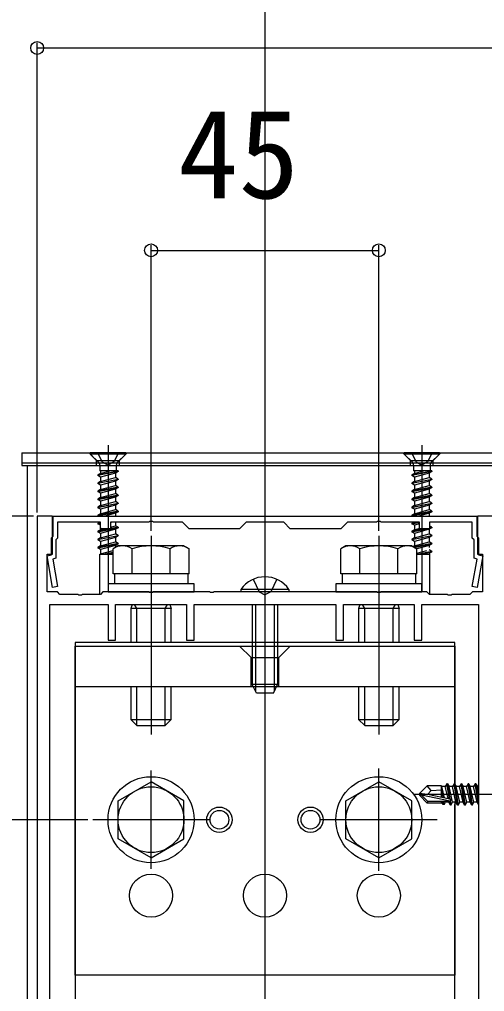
# Model space of a CAD drawing. Units: millimetres, scale not verified. Extents: x -1050 to 1050, y -1570 to 1562.
# Drawn here: x -623.5 to -531.6, y -967 to -774.9 of the extents above; entities that cross this region are included whole.
import ezdxf
from ezdxf.enums import TextEntityAlignment as Align

# ---------------------------------------------------------------- set-up
doc = ezdxf.new("R2010")
doc.units = ezdxf.units.MM
doc.header["$LTSCALE"] = 8
for name, color, linetype in [('0-3_YKK_11', 7, 'Continuous'), ('0-4_YKK_12', 2, 'Continuous'), ('0-5_YKK_13', 4, 'Continuous'), ('0-6_YKK_D', 6, 'Continuous')]:
    doc.layers.add(name, color=color, linetype=linetype)
doc.styles.add('ＭＳ ゴシック', font='')
doc.styles.get('ＭＳ ゴシック').set_extended_font_data('MS Gothic')

msp = doc.modelspace()

# ---------------------------------------------------------------- linework, layer by layer
at = {"layer": '0-3_YKK_11'}
for points in [[(-620, -873.002), (-620, -1093.002)], [(-618, -880.502), (-617, -880.502), (-617, -873.002), (-620, -873.002)], [(-616.3, -877.725), (-616.3, -881.348), (-616.917, -881.513), (-615.964, -886.915), (-616.949, -887.089), (-618.043, -880.883), (-617.2, -880.657), (-617.2, -877.352), (-616.85, -877.002), (-616.85, -873.002)], [(-530, -873.002), (-533, -873.002), (-533, -880.502), (-532, -880.502), (-532, -888.002), (-534, -888.002), (-534.5, -888.502), (-538.042, -888.502), (-538.225, -888.622), (-538.775, -888.622), (-538.958, -888.502), (-542.5, -888.502), (-543, -888.002), (-552.042, -888.002), (-552.225, -888.122), (-552.775, -888.122), (-552.958, -888.002), (-585.042, -888.002), (-585.225, -888.122), (-585.775, -888.122), (-585.958, -888.002), (-597.042, -888.002), (-597.225, -888.122), (-597.775, -888.122), (-597.958, -888.002), (-607, -888.002), (-607.5, -888.502), (-611.042, -888.502), (-611.225, -888.622), (-611.775, -888.622), (-611.958, -888.502), (-615.5, -888.502), (-616, -888.002), (-618, -888.002), (-618, -880.502)], [(-616.85, -873.002), (-533.15, -873.002), (-533.15, -877.002), (-532.8, -877.352), (-532.8, -880.657), (-531.957, -880.883), (-533.051, -887.089), (-534.036, -886.915), (-533.083, -881.513), (-533.7, -881.348), (-533.7, -877.725), (-534.05, -877.375), (-534.05, -874.202), (-542.5, -874.202), (-542.5, -875.502), (-544.5, -875.502), (-544.5, -874.202), (-552.042, -874.202), (-552.225, -874.082), (-552.775, -874.082), (-552.958, -874.202), (-558.7, -874.202), (-560, -875.502), (-570, -875.502), (-571.3, -874.202), (-578.7, -874.202), (-580, -875.502), (-590, -875.502), (-591.3, -874.202), (-597.042, -874.202), (-597.225, -874.082), (-597.775, -874.082), (-597.958, -874.202), (-605.5, -874.202), (-605.5, -875.502), (-607.5, -875.502), (-607.5, -874.202), (-615.95, -874.202), (-615.95, -877.375), (-616.3, -877.725)], [(-617.5, -1075.502), (-617.5, -890.502), (-606, -890.502), (-606, -897.502), (-604.5, -897.502), (-604.5, -890.502), (-590.5, -890.502), (-590.5, -897.502), (-589, -897.502), (-589, -890.502), (-561, -890.502), (-561, -897.502), (-559.5, -897.502), (-559.5, -890.502), (-545.5, -890.502), (-545.5, -897.502), (-544, -897.502), (-544, -890.502), (-532.8, -890.502), (-532.8, -989.002)]]:
    msp.add_lwpolyline(points, dxfattribs=at)
at = {"layer": '0-4_YKK_12'}
for p, q in [((-575, -272.315), (-575, -1281.589)), ((-622, -863.002), (-528, -863.002)), ((-622, -863.002), (-622, -1095.502))]:
    msp.add_line(p, q, dxfattribs=at)
at = {"layer": '0-5_YKK_13'}
for p, q in [((-623, -860.502), (-623, -863.002)), ((-623, -860.502), (-527, -860.502)), ((-609.75, -860.502), (-608.25, -862.002)), ((-602.5, -860.502), (-609.5, -860.502)), ((-609.5, -860.502), (-609.5, -860.752)), ((-608.05, -860.502), (-607.145, -862.317)), ((-606, -859.002), (-606, -888.002)), ((-602.25, -860.502), (-603.75, -862.002)), ((-602.5, -860.502), (-602.5, -860.752)), ((-547.75, -860.502), (-546.25, -862.002)), ((-540.5, -860.502), (-547.5, -860.502)), ((-547.5, -860.502), (-547.5, -860.752)), ((-546.05, -860.502), (-545.145, -862.317)), ((-544, -859.002), (-544, -888.002)), ((-540.25, -860.502), (-541.75, -862.002)), ((-540.5, -860.502), (-540.5, -860.752)), ((-602.5, -860.752), (-609.5, -860.752)), ((-609.5, -860.752), (-607.869, -862.383)), ((-608.25, -862.502), (-608.25, -862.002)), ((-608.25, -862.002), (-603.75, -862.002)), ((-607.145, -862.317), (-606, -862.926)), ((-602.5, -860.752), (-604.131, -862.383)), ((-603.75, -862.502), (-603.75, -862.002)), ((-540.5, -860.752), (-547.5, -860.752)), ((-547.5, -860.752), (-545.869, -862.383)), ((-546.25, -862.502), (-546.25, -862.002)), ((-546.25, -862.002), (-541.75, -862.002)), ((-545.145, -862.317), (-544, -862.926)), ((-540.5, -860.752), (-542.131, -862.383)), ((-541.75, -862.502), (-541.75, -862.002)), ((-623, -862.502), (-527, -862.502)), ((-623, -863.002), (-527, -863.002)), ((-608.25, -863.002), (-608.25, -862.502)), ((-608, -864.885), (-604, -864.09)), ((-604, -864.19), (-608, -864.985)), ((-607.771, -862.502), (-604.229, -862.502)), ((-607.635, -862.948), (-607.635, -864.09)), ((-604, -864.09), (-607.635, -864.09)), ((-607.475, -864.09), (-607.475, -864.581)), ((-607.475, -864.581), (-605.65, -864.09)), ((-604, -864.19), (-604.525, -864.493)), ((-604.365, -862.948), (-604.365, -864.09)), ((-604, -864.09), (-604, -864.19)), ((-603.75, -863.002), (-603.75, -862.502)), ((-546.25, -863.002), (-546.25, -862.502)), ((-546, -864.885), (-542, -864.09)), ((-542, -864.19), (-546, -864.985)), ((-545.771, -862.502), (-542.229, -862.502)), ((-545.635, -862.948), (-545.635, -864.09)), ((-542, -864.09), (-545.635, -864.09)), ((-545.475, -864.09), (-545.475, -864.581)), ((-545.475, -864.581), (-543.65, -864.09)), ((-542, -864.19), (-542.525, -864.493)), ((-542.365, -862.948), (-542.365, -864.09)), ((-542, -864.09), (-542, -864.19)), ((-541.75, -863.002), (-541.75, -862.502)), ((-607.475, -864.581), (-608, -864.885)), ((-608, -864.885), (-608, -864.985)), ((-607.475, -865.288), (-608, -864.985)), ((-608, -866.475), (-604, -865.68)), ((-604, -865.78), (-608, -866.575)), ((-604.525, -864.493), (-607.475, -865.288)), ((-607.475, -865.288), (-607.475, -866.171)), ((-607.475, -866.171), (-604.525, -865.376)), ((-604.525, -866.083), (-607.475, -866.878)), ((-604.525, -864.493), (-604.525, -865.376)), ((-604, -865.68), (-604.525, -865.376)), ((-604.525, -866.083), (-604.525, -866.966)), ((-545.475, -864.581), (-546, -864.885)), ((-546, -864.885), (-546, -864.985)), ((-545.475, -865.288), (-546, -864.985)), ((-546, -866.475), (-542, -865.68)), ((-542, -865.78), (-546, -866.575)), ((-542.525, -864.493), (-545.475, -865.288)), ((-545.475, -865.288), (-545.475, -866.171)), ((-545.475, -866.171), (-542.525, -865.376)), ((-542.525, -866.083), (-545.475, -866.878)), ((-542.525, -864.493), (-542.525, -865.376)), ((-542, -865.68), (-542.525, -865.376)), ((-542.525, -866.083), (-542.525, -866.966)), ((-607.475, -866.878), (-608, -866.575)), ((-604, -867.27), (-608, -868.065)), ((-608, -868.165), (-604, -867.37)), ((-607.475, -867.761), (-608, -868.065)), ((-608, -868.065), (-608, -868.165)), ((-607.475, -868.468), (-608, -868.165)), ((-607.475, -866.878), (-607.475, -867.761)), ((-607.475, -867.761), (-604.525, -866.966)), ((-604.525, -867.673), (-607.475, -868.468)), ((-604, -867.27), (-604.525, -866.966)), ((-604, -867.37), (-604.525, -867.673)), ((-604.525, -867.673), (-604.525, -868.556)), ((-604, -867.27), (-604, -867.37)), ((-545.475, -866.878), (-546, -866.575)), ((-542, -867.27), (-546, -868.065)), ((-546, -868.165), (-542, -867.37)), ((-545.475, -867.761), (-546, -868.065)), ((-546, -868.065), (-546, -868.165)), ((-545.475, -868.468), (-546, -868.165)), ((-545.475, -866.878), (-545.475, -867.761)), ((-545.475, -867.761), (-542.525, -866.966)), ((-542.525, -867.673), (-545.475, -868.468)), ((-542, -867.27), (-542.525, -866.966)), ((-542, -867.37), (-542.525, -867.673)), ((-542.525, -867.673), (-542.525, -868.556)), ((-542, -867.27), (-542, -867.37)), ((-604, -868.86), (-608, -869.655)), ((-607.475, -869.351), (-608, -869.655)), ((-608, -869.655), (-608, -869.755)), ((-607.475, -868.468), (-607.475, -869.351)), ((-607.475, -869.351), (-604.525, -868.556)), ((-604.525, -869.263), (-607.475, -870.058)), ((-607.475, -870.058), (-607.475, -870.941)), ((-607.475, -870.941), (-604.525, -870.146)), ((-604, -868.86), (-604.525, -868.556)), ((-604, -868.96), (-604.525, -869.263)), ((-604.525, -869.263), (-604.525, -870.146)), ((-604, -870.45), (-604.525, -870.146)), ((-604, -868.86), (-604, -868.96)), ((-542, -868.86), (-546, -869.655)), ((-545.475, -869.351), (-546, -869.655)), ((-546, -869.655), (-546, -869.755)), ((-545.475, -868.468), (-545.475, -869.351)), ((-545.475, -869.351), (-542.525, -868.556)), ((-542.525, -869.263), (-545.475, -870.058)), ((-545.475, -870.058), (-545.475, -870.941)), ((-545.475, -870.941), (-542.525, -870.146)), ((-542, -868.86), (-542.525, -868.556)), ((-542, -868.96), (-542.525, -869.263)), ((-542.525, -869.263), (-542.525, -870.146)), ((-542, -870.45), (-542.525, -870.146)), ((-542, -868.86), (-542, -868.96)), ((-608, -871.245), (-604, -870.45)), ((-604, -870.55), (-608, -871.345)), ((-607.475, -870.941), (-608, -871.245)), ((-608, -871.245), (-608, -871.345)), ((-607.475, -871.648), (-608, -871.345)), ((-604, -872.04), (-608, -872.835)), ((-604.525, -870.853), (-607.475, -871.648)), ((-607.475, -871.648), (-607.475, -872.531)), ((-607.475, -872.531), (-604.525, -871.736)), ((-604, -870.55), (-604.525, -870.853)), ((-604.525, -870.853), (-604.525, -871.736)), ((-604, -872.04), (-604.525, -871.736)), ((-604, -870.45), (-604, -870.55)), ((-604, -872.04), (-604, -872.14)), ((-546, -871.245), (-542, -870.45)), ((-542, -870.55), (-546, -871.345)), ((-545.475, -870.941), (-546, -871.245)), ((-546, -871.245), (-546, -871.345)), ((-545.475, -871.648), (-546, -871.345)), ((-542, -872.04), (-546, -872.835)), ((-542.525, -870.853), (-545.475, -871.648)), ((-545.475, -871.648), (-545.475, -872.531)), ((-545.475, -872.531), (-542.525, -871.736)), ((-542, -870.55), (-542.525, -870.853)), ((-542.525, -870.853), (-542.525, -871.736)), ((-542, -872.04), (-542.525, -871.736)), ((-542, -870.45), (-542, -870.55)), ((-542, -872.04), (-542, -872.14)), ((-608, -872.935), (-604, -872.14)), ((-607.475, -872.531), (-608, -872.835)), ((-608, -872.835), (-608, -872.935)), ((-607.883, -873.002), (-608, -872.935)), ((-604.525, -872.443), (-606.601, -873.002)), ((-604, -872.14), (-604.525, -872.443)), ((-604.525, -872.443), (-604.525, -873.002)), ((-546, -872.935), (-542, -872.14)), ((-545.475, -872.531), (-546, -872.835)), ((-546, -872.835), (-546, -872.935)), ((-545.883, -873.002), (-546, -872.935)), ((-542.525, -872.443), (-544.601, -873.002)), ((-542, -872.14), (-542.525, -872.443)), ((-542.525, -872.443), (-542.525, -873.002)), ((-607.551, -874.335), (-608, -874.425)), ((-608, -874.525), (-607.51, -874.427)), ((-607.475, -874.828), (-608, -874.525)), ((-604, -875.22), (-608, -876.015)), ((-608, -876.115), (-604, -875.32)), ((-607.475, -875.711), (-608, -876.015)), ((-607.475, -875.322), (-607.475, -875.711)), ((-607.475, -875.711), (-606.698, -875.502)), ((-604.525, -875.623), (-607.475, -876.418)), ((-605.5, -875.179), (-604.525, -874.916)), ((-605.154, -874.202), (-605.382, -874.264)), ((-604.525, -874.202), (-604.525, -874.916)), ((-604, -875.22), (-604.525, -874.916)), ((-604, -875.32), (-604.525, -875.623)), ((-604.525, -875.623), (-604.525, -876.506)), ((-604, -875.22), (-604, -875.32)), ((-544.881, -874.202), (-546, -874.425)), ((-546, -874.525), (-544.633, -874.253)), ((-545.475, -874.828), (-546, -874.525)), ((-546, -876.115), (-542.918, -875.502)), ((-543.421, -875.502), (-546, -876.015)), ((-545.475, -875.711), (-546, -876.015)), ((-544.5, -874.565), (-545.475, -874.828)), ((-545.475, -874.828), (-545.475, -875.711)), ((-545.475, -875.711), (-544.403, -875.423)), ((-542.525, -875.623), (-545.475, -876.418)), ((-542, -875.22), (-542.526, -875.324)), ((-542, -875.32), (-542.525, -875.623)), ((-542.525, -875.623), (-542.525, -876.506)), ((-542, -875.22), (-542.5, -874.931)), ((-542, -875.22), (-542, -875.32)), ((-608, -876.015), (-608, -876.115)), ((-607.475, -876.418), (-608, -876.115)), ((-608, -877.605), (-604, -876.81)), ((-604, -876.91), (-608, -877.705)), ((-607.475, -877.301), (-608, -877.605)), ((-608, -877.605), (-608, -877.705)), ((-607.475, -878.008), (-608, -877.705)), ((-607.475, -876.418), (-607.475, -877.301)), ((-607.475, -877.301), (-604.525, -876.506)), ((-604.525, -877.213), (-607.475, -878.008)), ((-604, -876.81), (-604.525, -876.506)), ((-604, -876.91), (-604.525, -877.213)), ((-604.525, -877.213), (-604.525, -878.096)), ((-604, -876.81), (-604, -876.91)), ((-597.5, -876.896), (-597.5, -916.191)), ((-552.5, -876.896), (-552.5, -916.191)), ((-546, -876.015), (-546, -876.115)), ((-545.475, -876.418), (-546, -876.115)), ((-546, -877.605), (-542, -876.81)), ((-542, -876.91), (-546, -877.705)), ((-545.475, -877.301), (-546, -877.605)), ((-546, -877.605), (-546, -877.705)), ((-545.475, -878.008), (-546, -877.705)), ((-545.475, -876.418), (-545.475, -877.301)), ((-545.475, -877.301), (-542.525, -876.506)), ((-542.525, -877.213), (-545.475, -878.008)), ((-542, -876.81), (-542.525, -876.506)), ((-542, -876.91), (-542.525, -877.213)), ((-542.525, -877.213), (-542.525, -878.096)), ((-542, -876.81), (-542, -876.91)), ((-604, -878.4), (-608, -879.195)), ((-608, -879.295), (-604, -878.5)), ((-607.475, -878.891), (-608, -879.195)), ((-608, -879.195), (-608, -879.295)), ((-607.475, -879.598), (-608, -879.295)), ((-607.475, -878.008), (-607.475, -878.891)), ((-607.475, -878.891), (-604.525, -878.096)), ((-604.525, -878.803), (-607.475, -879.598)), ((-607.475, -879.598), (-607.475, -880.481)), ((-604, -878.902), (-605.006, -879.483)), ((-605.006, -884.402), (-605.006, -879.483)), ((-604, -878.4), (-604.525, -878.096)), ((-604, -878.5), (-604.525, -878.803)), ((-604.525, -878.803), (-604.525, -879.205)), ((-604, -878.4), (-604, -878.5)), ((-591, -878.902), (-604, -878.902)), ((-601.253, -884.402), (-601.253, -879.483)), ((-593.747, -884.402), (-593.747, -879.483)), ((-591, -878.902), (-589.994, -879.483)), ((-589.994, -884.402), (-589.994, -879.483)), ((-559, -878.902), (-560.006, -879.483)), ((-560.006, -884.402), (-560.006, -879.483)), ((-546, -878.902), (-559, -878.902)), ((-556.253, -884.402), (-556.253, -879.483)), ((-548.747, -884.402), (-548.747, -879.483)), ((-546, -878.902), (-544.994, -879.483)), ((-545.475, -878.891), (-545.747, -879.048)), ((-542, -878.4), (-545.623, -879.12)), ((-545.494, -879.194), (-542, -878.5)), ((-545.475, -878.008), (-545.475, -878.891)), ((-545.475, -878.891), (-542.525, -878.096)), ((-542.525, -878.803), (-545.012, -879.473)), ((-544.994, -884.402), (-544.994, -879.483)), ((-542, -878.4), (-542.525, -878.096)), ((-542, -878.5), (-542.525, -878.803)), ((-542.525, -878.803), (-542.525, -879.205)), ((-542, -879.99), (-542.525, -879.686)), ((-542, -878.4), (-542, -878.5)), ((-607.475, -880.481), (-607.511, -880.502)), ((-607.475, -880.481), (-605.006, -879.816)), ((-605.006, -880.189), (-606.579, -880.502)), ((-606.075, -880.502), (-605.006, -880.289)), ((-544.994, -880.352), (-543.006, -879.816)), ((-544.994, -880.502), (-542.4, -880.502)), ((-542, -879.99), (-544.579, -880.502)), ((-543.006, -880.189), (-544.579, -880.502)), ((-544.075, -880.502), (-542, -880.09)), ((-544.075, -880.502), (-543.006, -880.289)), ((-542, -880.09), (-542.525, -880.393)), ((-542.4, -888.501), (-542.4, -880.502)), ((-542, -879.99), (-542, -880.09)), ((-589.994, -884.402), (-605.006, -884.402)), ((-589.994, -884.402), (-605.006, -884.402)), ((-604.75, -884.402), (-604.75, -886.402)), ((-590.25, -884.402), (-604.75, -884.402)), ((-593.5, -884.402), (-601.5, -884.402)), ((-590.25, -884.402), (-590.25, -886.402)), ((-575, -883.835), (-575, -909.765)), ((-544.994, -884.402), (-560.006, -884.402)), ((-544.994, -884.402), (-560.006, -884.402)), ((-559.75, -884.402), (-559.75, -886.402)), ((-545.25, -884.402), (-559.75, -884.402)), ((-548.5, -884.402), (-556.5, -884.402)), ((-545.25, -884.402), (-545.25, -886.402)), ((-590.25, -886.402), (-604.75, -886.402)), ((-545.25, -886.402), (-559.75, -886.402)), ((-570.25, -888.002), (-579.75, -888.002)), ((-570.25, -887.493), (-570.25, -888.002)), ((-601.225, -890.502), (-601.5, -891.297)), ((-601.5, -891.297), (-601.5, -898.002)), ((-593.5, -891.297), (-601.5, -891.297)), ((-600.3, -891.297), (-600.759, -890.502)), ((-600.3, -898.002), (-600.3, -891.297)), ((-593.775, -890.502), (-593.5, -891.297)), ((-593.5, -898.002), (-593.5, -891.297)), ((-577.5, -890.502), (-577.5, -898.002)), ((-576.846, -890.502), (-576.846, -898.002)), ((-573.154, -890.502), (-573.154, -898.002)), ((-572.5, -890.502), (-572.5, -898.002)), ((-556.225, -890.502), (-556.5, -891.297)), ((-556.5, -891.297), (-556.5, -898.002)), ((-548.5, -891.297), (-556.5, -891.297)), ((-555.3, -891.297), (-555.759, -890.502)), ((-555.3, -898.002), (-555.3, -891.297)), ((-548.775, -890.502), (-548.5, -891.297)), ((-548.5, -898.002), (-548.5, -891.297)), ((-580, -898.702), (-577.75, -900.952)), ((-577.5, -898.002), (-577.5, -906.002)), ((-576.846, -898.002), (-576.846, -906.002)), ((-573.154, -898.002), (-573.154, -906.002)), ((-572.5, -898.002), (-572.5, -906.002)), ((-570, -898.702), (-572.25, -900.952)), ((-577.75, -906.702), (-577.75, -900.952)), ((-577.75, -900.952), (-572.25, -900.952)), ((-572.25, -906.702), (-572.25, -900.952)), ((-577.5, -906.002), (-577.5, -906.302)), ((-572.5, -906.302), (-577.5, -906.302)), ((-576.7, -908.002), (-577.5, -906.302)), ((-576.846, -906.002), (-576.846, -907.692)), ((-573.3, -908.002), (-572.5, -906.302)), ((-573.154, -906.002), (-573.154, -907.692)), ((-572.5, -906.002), (-572.5, -906.302)), ((-612.5, -906.702), (-537.5, -906.702)), ((-601.5, -906.702), (-601.5, -913.202)), ((-600.3, -914.402), (-600.3, -906.702)), ((-594.7, -914.402), (-594.7, -906.702)), ((-593.5, -913.202), (-593.5, -906.702)), ((-573.3, -908.002), (-576.7, -908.002)), ((-556.5, -906.702), (-556.5, -913.202)), ((-555.3, -914.402), (-555.3, -906.702)), ((-549.7, -914.402), (-549.7, -906.702)), ((-548.5, -913.202), (-548.5, -906.702)), ((-600.3, -914.402), (-601.5, -913.202)), ((-601.5, -913.202), (-593.5, -913.202)), ((-594.7, -914.402), (-593.5, -913.202)), ((-555.3, -914.402), (-556.5, -913.202)), ((-556.5, -913.202), (-548.5, -913.202)), ((-549.7, -914.402), (-548.5, -913.202)), ((-600.3, -914.402), (-594.7, -914.402)), ((-555.3, -914.402), (-549.7, -914.402)), ((-597.5, -942.718), (-597.5, -923.287)), ((-552.5, -943.075), (-552.5, -922.857)), ((-544.5, -927.852), (-542.95, -926.302)), ((-540.1, -926.302), (-542.95, -926.302)), ((-542.147, -927.259), (-542.95, -926.302)), ((-540.1, -926.302), (-540.032, -926.452)), ((-540.1, -928.578), (-540.1, -926.302)), ((-539.817, -928.637), (-540.1, -926.919)), ((-539.368, -926.452), (-540.032, -926.452)), ((-539.525, -928.697), (-540.032, -926.452)), ((-539.05, -925.902), (-539.368, -926.452)), ((-538.828, -928.842), (-539.368, -926.452)), ((-538.55, -928.9), (-539.05, -925.902)), ((-538.95, -925.902), (-539.05, -925.902)), ((-538.95, -925.902), (-538.446, -928.928)), ((-538.95, -925.902), (-538.632, -926.452)), ((-537.932, -929.552), (-538.632, -926.452)), ((-537.968, -926.452), (-538.632, -926.452)), ((-537.65, -925.902), (-537.968, -926.452)), ((-536.95, -930.102), (-537.65, -925.902)), ((-537.55, -925.902), (-537.65, -925.902)), ((-537.55, -925.902), (-536.85, -930.102)), ((-537.55, -925.902), (-537.232, -926.452)), ((-536.532, -929.552), (-537.232, -926.452)), ((-536.568, -926.452), (-537.232, -926.452)), ((-536.25, -925.902), (-536.568, -926.452)), ((-535.55, -930.102), (-536.25, -925.902)), ((-536.15, -925.902), (-536.25, -925.902)), ((-536.15, -925.902), (-535.45, -930.102)), ((-536.15, -925.902), (-535.832, -926.452)), ((-535.132, -929.552), (-535.832, -926.452)), ((-535.168, -926.452), (-535.832, -926.452)), ((-534.85, -925.902), (-535.168, -926.452)), ((-534.15, -930.102), (-534.85, -925.902)), ((-534.75, -925.902), (-534.85, -925.902)), ((-534.75, -925.902), (-534.05, -930.102)), ((-534.75, -925.902), (-534.432, -926.452)), ((-533.732, -929.552), (-534.432, -926.452)), ((-533.768, -926.452), (-534.432, -926.452)), ((-533.45, -925.902), (-533.768, -926.452)), ((-532.8, -929.802), (-533.45, -925.902)), ((-533.35, -925.902), (-533.45, -925.902)), ((-533.35, -925.902), (-532.8, -929.202)), ((-533.35, -925.902), (-533.032, -926.452)), ((-532.8, -927.481), (-533.032, -926.452)), ((-532.8, -926.452), (-533.032, -926.452)), ((-524.6, -928.002), (-545.5, -928.002)), ((-544.5, -927.852), (-544.5, -928.152)), ((-542.878, -928.002), (-544.5, -927.852)), ((-542.878, -928.002), (-544.5, -928.002)), ((-544.076, -928.152), (-544.5, -928.152)), ((-544.5, -928.152), (-542.95, -929.702)), ((-542.826, -929.402), (-544.076, -928.152)), ((-538.377, -929.334), (-544.076, -928.152)), ((-542.95, -929.702), (-542.826, -929.402)), ((-539.981, -929.702), (-542.95, -929.702)), ((-538.493, -928.912), (-542.878, -928.002)), ((-538.548, -929.402), (-542.826, -929.402)), ((-540.084, -928.582), (-540.1, -928.498)), ((-540.1, -929.702), (-540.1, -929.402)), ((-539.808, -930.002), (-539.981, -929.702)), ((-539.808, -930.002), (-539.924, -929.402)), ((-539.592, -930.002), (-539.691, -929.402)), ((-539.592, -930.002), (-539.332, -929.552)), ((-539.332, -929.552), (-539.367, -929.399)), ((-538.668, -929.552), (-539.332, -929.552)), ((-538.35, -930.102), (-538.469, -929.389)), ((-538.378, -929.334), (-538.25, -930.102)), ((-538.25, -930.102), (-537.932, -929.552)), ((-537.268, -929.552), (-537.932, -929.552)), ((-536.85, -930.102), (-536.532, -929.552)), ((-535.868, -929.552), (-536.532, -929.552)), ((-535.45, -930.102), (-535.132, -929.552)), ((-534.468, -929.552), (-535.132, -929.552)), ((-534.05, -930.102), (-533.732, -929.552)), ((-533.068, -929.552), (-533.732, -929.552)), ((-539.592, -930.002), (-539.808, -930.002)), ((-538.25, -930.102), (-538.35, -930.102)), ((-537.5, -981.802), (-537.5, -930.002)), ((-536.85, -930.102), (-536.95, -930.102)), ((-535.45, -930.102), (-535.55, -930.102)), ((-534.05, -930.102), (-534.15, -930.102)), ((-586, -933.002), (-609, -933.002)), ((-541, -933.002), (-564, -933.002))]:
    msp.add_line(p, q, dxfattribs=at)
for points in [[(-603.95, -860.502), (-604.855, -862.317), (-606, -862.926)], [(-541.95, -860.502), (-542.855, -862.317), (-544, -862.926)], [(-607.475, -866.171), (-608, -866.475), (-608, -866.575)], [(-604, -865.68), (-604, -865.78), (-604.525, -866.083)], [(-545.475, -866.171), (-546, -866.475), (-546, -866.575)], [(-542, -865.68), (-542, -865.78), (-542.525, -866.083)], [(-607.475, -870.058), (-608, -869.755), (-604, -868.96)], [(-545.475, -870.058), (-546, -869.755), (-542, -868.96)], [(-607.668, -874.233), (-608, -874.425), (-608, -874.525)], [(-545.615, -874.202), (-546, -874.425), (-546, -874.525)], [(-607.6, -888.501), (-607.6, -880.502), (-605.006, -880.502)], [(-577.35, -885.502), (-576.145, -887.972), (-575, -888.581)], [(-572.65, -885.502), (-573.855, -887.972), (-575, -888.581)], [(-570.25, -887.493), (-579.75, -887.493), (-579.75, -888.002)], [(-594.7, -898.002), (-594.7, -891.297), (-594.241, -890.502)], [(-549.7, -898.002), (-549.7, -891.297), (-549.241, -890.502)], [(-537.5, -926.002), (-537.5, -898.002), (-612.5, -898.002), (-612.5, -1068.002)], [(-612.5, -963.702), (-612.5, -898.702), (-537.5, -898.702), (-537.5, -926.202)], [(-597.5, -940.508), (-604, -936.755), (-604, -929.249), (-597.5, -925.496)], [(-597.5, -940.508), (-591, -936.755), (-591, -929.249), (-597.5, -925.496)], [(-552.5, -940.508), (-559, -936.755), (-559, -929.249), (-552.5, -925.496)], [(-552.5, -940.508), (-546, -936.755), (-546, -929.249), (-552.5, -925.496)], [(-542.878, -928.002), (-542.147, -927.259), (-540.1, -927.102)], [(-536.95, -930.102), (-537.268, -929.552), (-537.968, -926.452)], [(-535.55, -930.102), (-535.868, -929.552), (-536.568, -926.452)], [(-534.15, -930.102), (-534.468, -929.552), (-535.168, -926.452)], [(-532.8, -930.015), (-533.068, -929.552), (-533.768, -926.452)], [(-537.5, -929.552), (-537.5, -963.702), (-612.5, -963.702)], [(-538.35, -930.102), (-538.668, -929.552), (-538.701, -929.402)]]:
    msp.add_lwpolyline(points, dxfattribs=at)
for points in [[(-606, -888.002), (-589, -888.002), (-589, -886.402), (-606, -886.402)], [(-561, -888.002), (-544, -888.002), (-544, -886.402), (-561, -886.402)]]:
    msp.add_lwpolyline(points, close=True, dxfattribs=at)
for centre, radius in [((-597.5, -933.002), 8.5), ((-552.5, -933.002), 8.5), ((-597.5, -933.002), 6.5), ((-552.5, -933.002), 6.5), ((-584, -933.002), 2.5), ((-584, -933.002), 1.85), ((-566, -933.002), 2.5), ((-566, -933.002), 1.85), ((-597.5, -948.002), 4.25), ((-575, -948.002), 4.25), ((-552.5, -948.002), 4.25)]:
    msp.add_circle(centre, radius, dxfattribs=at)
for centre, radius, start, end in [((-608.435, -862.948), 0.8, 0, 45), ((-603.565, -862.948), 0.8, 135, 180), ((-546.435, -862.948), 0.8, 0, 45), ((-541.565, -862.948), 0.8, 135, 180), ((-603.129, -882.225), 3.323, 55.61575, 124.38425), ((-597.5, -891.321), 12.419, 72.41205, 107.58795), ((-591.871, -882.225), 3.323, 55.61575, 124.38425), ((-558.129, -882.225), 3.323, 55.61575, 124.38425), ((-552.5, -891.321), 12.419, 72.41205, 107.58795), ((-546.871, -882.225), 3.323, 55.61575, 124.38425), ((-575, -890.776), 5.774, 34.65097, 145.34903), ((-538.548, -929.154), 0.248, 270, 77.19096)]:
    msp.add_arc(centre, radius, start, end, dxfattribs=at)
at = {"layer": '0-6_YKK_D'}
for p, q in [((-620, -872.302), (-620, -779.502)), ((-620, -780.502), (-530, -780.502)), ((-597.5, -875.896), (-597.5, -819.502)), ((-552.5, -875.896), (-552.5, -819.502)), ((-597.5, -820.502), (-552.5, -820.502)), ((-620.7, -873.002), (-741, -873.002)), ((-620.7, -873.002), (-741, -873.002)), ((-620.7, -873.002), (-701, -873.002)), ((-620.7, -873.002), (-701, -873.002)), ((-610, -933.002), (-701, -933.002)), ((-610, -933.002), (-701, -933.002))]:
    msp.add_line(p, q, dxfattribs=at)
for centre in [(-620, -780.502), (-597.5, -820.502), (-552.5, -820.502)]:
    msp.add_circle(centre, 1.275, dxfattribs=at)

# ---------------------------------------------------------------- texts
at = {"layer": '0-6_YKK_D', "style": 'ＭＳ ゴシック'}
msp.add_text('45', height=17.6, dxfattribs=at).set_placement((-592.182, -815.502), align=Align.BOTTOM_LEFT)

doc.saveas('drawing.dxf')
